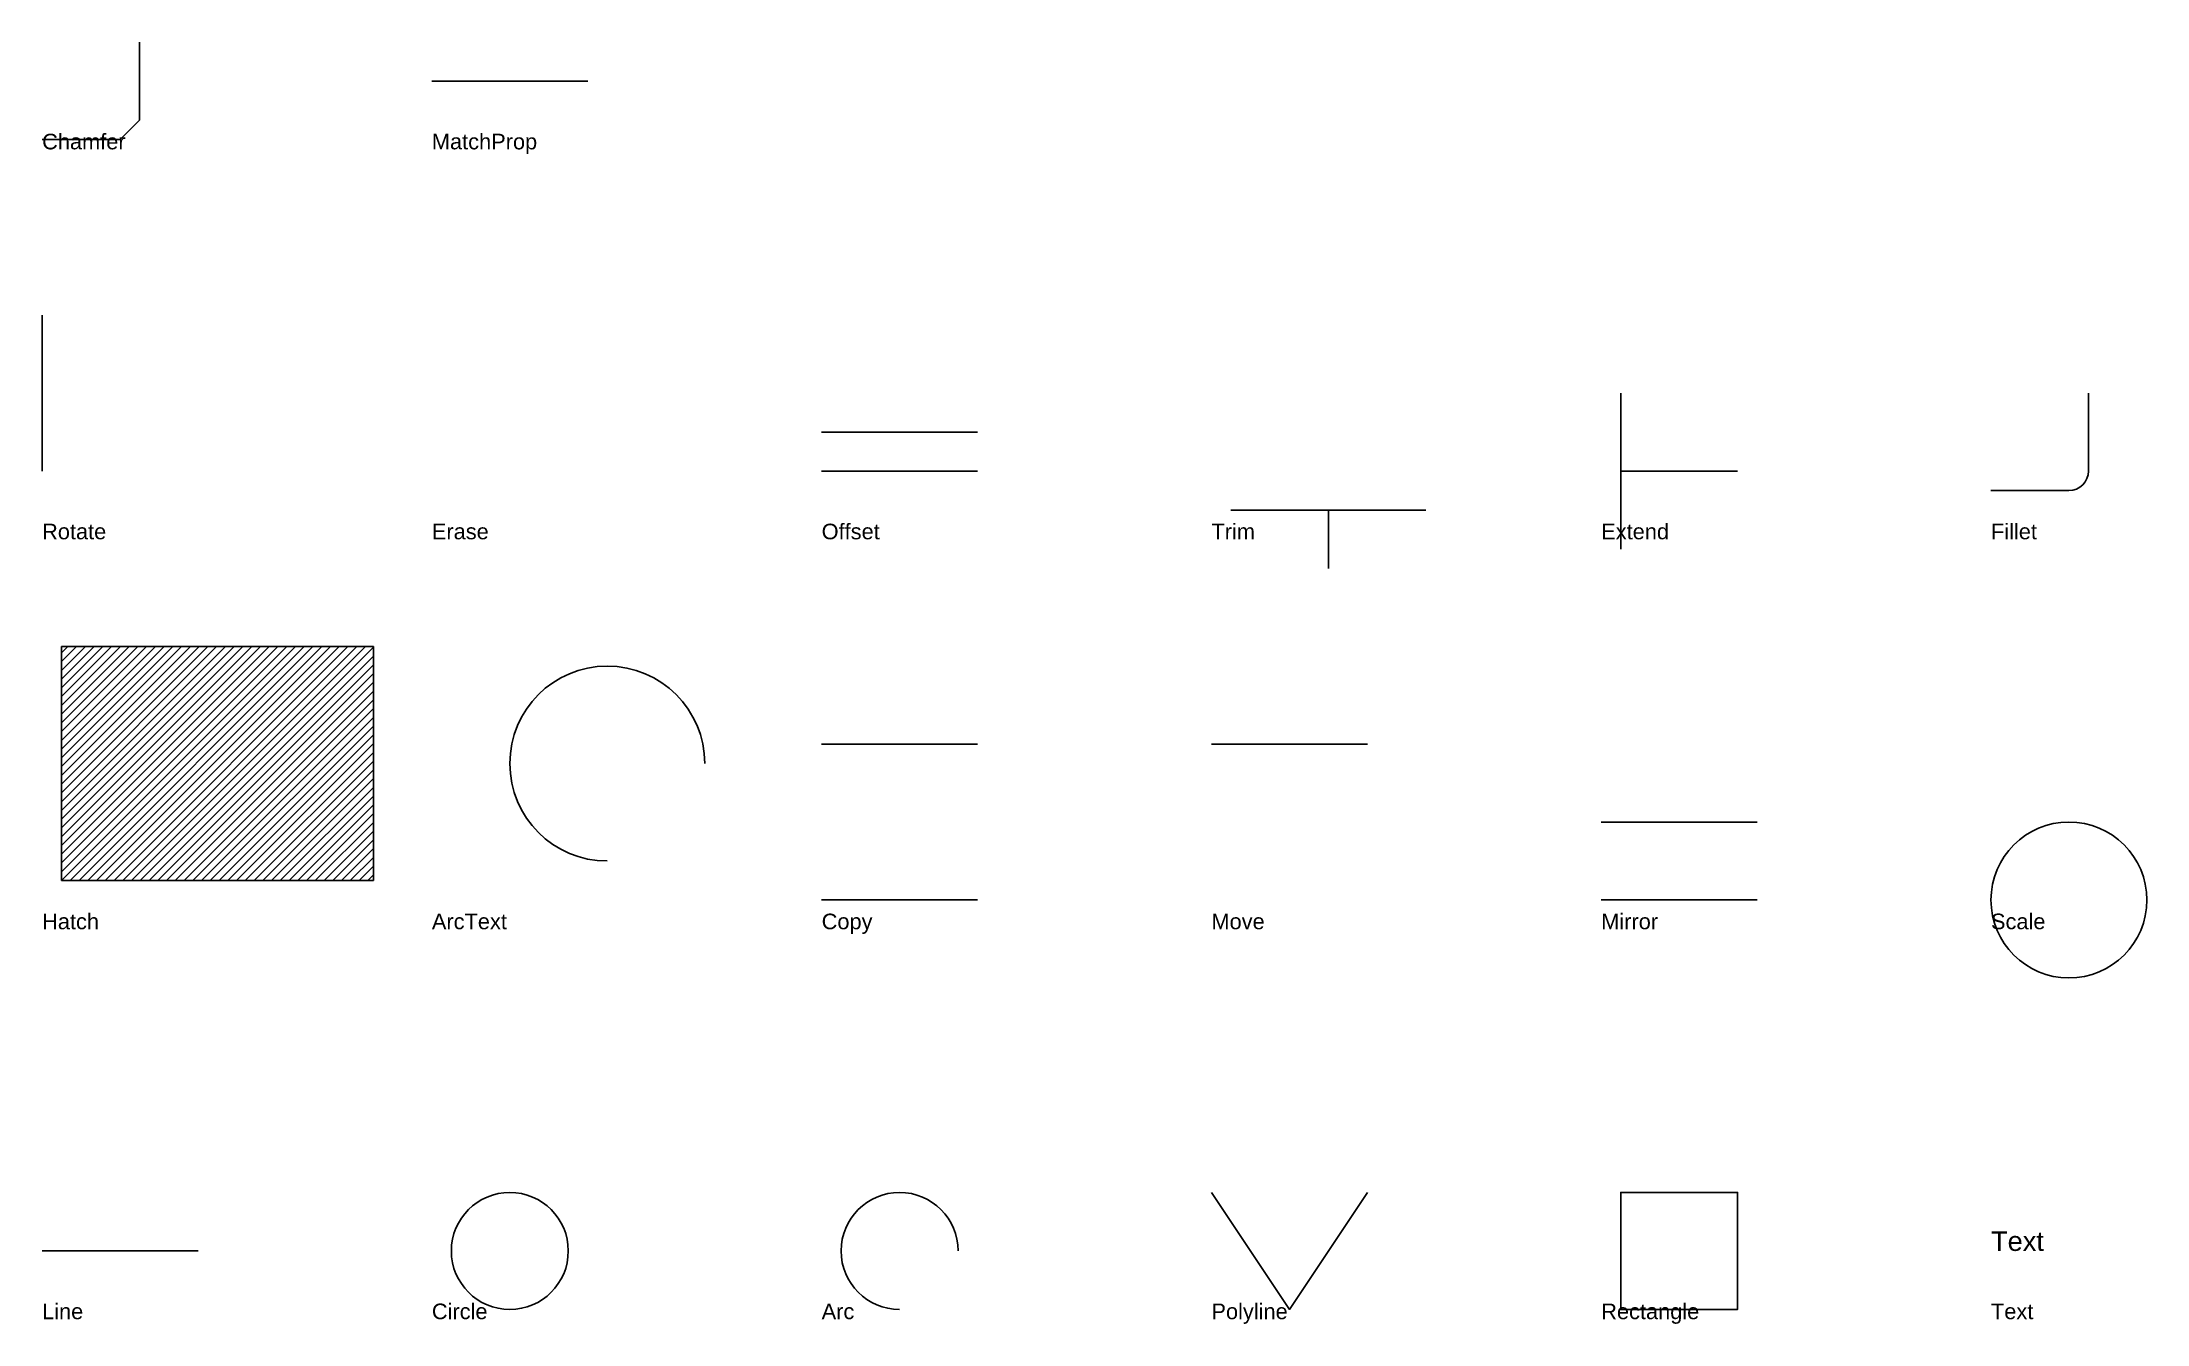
# Model space of a CAD drawing. Extents: x 10 to 1090, y 13 to 670.
import ezdxf

# ---------------------------------------------------------------- set-up
doc = ezdxf.new("R2010")
doc.units = 0
doc.layers.get('0').update_dxf_attribs({"linetype": 'CONTINUOUS'})
doc.layers.add('TOOL_LAYER', color=7, linetype='CONTINUOUS')
doc.styles.get("Standard").update_dxf_attribs({"font": 'Arial'})

msp = doc.modelspace()

# ---------------------------------------------------------------- hatches: boundary and pattern name
h = msp.add_hatch()
h.set_pattern_fill('ANSI31', color=256)
h.paths.add_polyline_path([(20, 240), (180, 240), (180, 360), (20, 360)])

# ---------------------------------------------------------------- linework, layer by layer
for p, q in [((60, 670), (60, 630)), ((50, 620), (60, 630)), ((10, 620), (50, 620)), ((10, 450), (10, 530)), ((820, 410), (820, 490)), ((1060, 490), (1060, 450)), ((410, 470), (490, 470)), ((410, 450), (490, 450)), ((820, 450), (880, 450)), ((1010, 440), (1050, 440)), ((620, 430), (720, 430)), ((670, 400), (670, 430)), ((410, 310), (490, 310)), ((610, 310), (690, 310)), ((810, 270), (890, 270)), ((410, 230), (490, 230)), ((810, 230), (890, 230))]:
    msp.add_line(p, q)
for points in [[(20, 240), (180, 240), (180, 360), (20, 360)], [(820, 20), (880, 20), (880, 80), (820, 80)]]:
    msp.add_lwpolyline(points, close=True)
msp.add_lwpolyline([(610, 80), (650, 20), (690, 80)])
for centre, radius in [((1050, 230), 40), ((250, 50), 30)]:
    msp.add_circle(centre, radius)
for centre, radius, start, end in [((1050, 450), 10, 270, 0), ((300, 300), 50, 0, 270), ((450, 50), 30, 0, 270)]:
    msp.add_arc(centre, radius, start, end)
at = {"layer": 'TOOL_LAYER'}
for p, q in [((210, 650), (290, 650)), ((10, 50), (90, 50))]:
    msp.add_line(p, q, dxfattribs=at)

# ---------------------------------------------------------------- texts
for s, height, p in [('Chamfer', 8, (10, 615)), ('MatchProp', 8, (210, 615)), ('Rotate', 8, (10, 415)), ('Erase', 8, (210, 415)), ('Offset', 8, (410, 415)), ('Trim', 8, (610, 415)), ('Extend', 8, (810, 415)), ('Fillet', 8, (1010, 415)), ('Hatch', 8, (10, 215)), ('ArcText', 8, (210, 215)), ('Copy', 8, (410, 215)), ('Move', 8, (610, 215)), ('Mirror', 8, (810, 215)), ('Scale', 8, (1010, 215)), ('Text', 10, (1010, 50)), ('Line', 8, (10, 15)), ('Circle', 8, (210, 15)), ('Arc', 8, (410, 15)), ('Polyline', 8, (610, 15)), ('Rectangle', 8, (810, 15)), ('Text', 8, (1010, 15))]:
    msp.add_text(s, height=height).set_placement(p)

doc.saveas('drawing.dxf')
